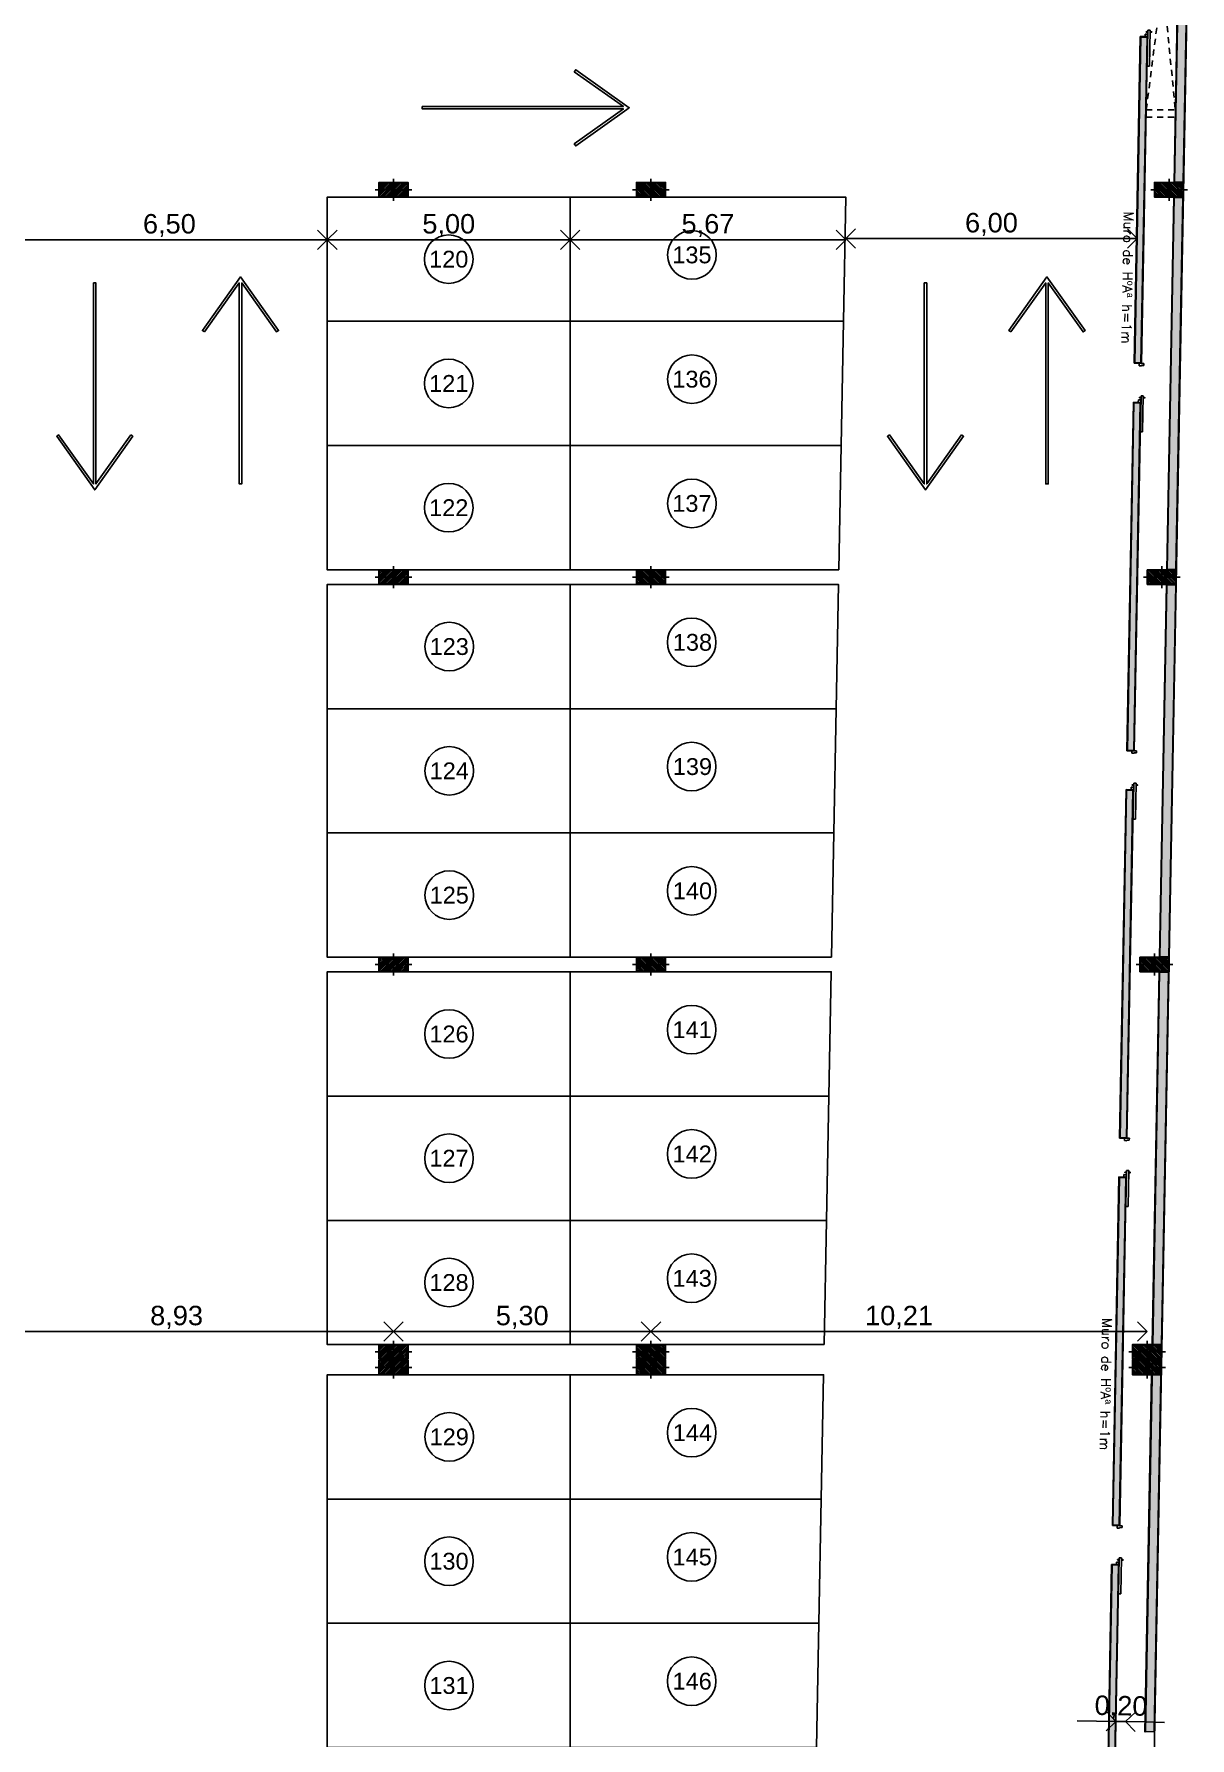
# Model space of a CAD drawing. Extents: x 306 to 2240, y 18 to 779.
# Drawn here: x 1296.77 to 1320.56, y 371.57 to 406.63 of the extents above; entities that cross this region are included whole.
import ezdxf
from ezdxf.enums import TextEntityAlignment as Align

# ---------------------------------------------------------------- set-up
doc = ezdxf.new("R2010")
doc.units = 0
doc.header["$MEASUREMENT"] = 0
doc.header["$PDMODE"] = 3
doc.linetypes.add('HIDDEN2', pattern=[0.1875, 0.125, -0.0625])
for name, color, linetype in [('0604', 7, 'Continuous'), ('1', 1, 'Continuous'), ('Aberturas', 2, 'Continuous'), ('COTAS', 2, 'Continuous'), ('est estructura', 5, 'Continuous'), ('ESTACIONAMIENTO', 1, 'Continuous'), ('Estructura Color', 90, 'Continuous'), ('Estructura Textura', 1, 'Continuous'), ('Linea de Est', 2, 'Continuous'), ('PILARES SUBSUELO', 6, 'Continuous'), ('Piso', 1, 'Continuous'), ('Proyeccion', 1, 'Continuous')]:
    doc.layers.add(name, color=color, linetype=linetype)
doc.styles.add('arial', font='arial.ttf')
doc.styles.get("Standard").update_dxf_attribs({"font": 'arial.ttf'})
doc.styles.add('STYLE1', font='romans.shx')
doc.dimstyles.new('Cota 200', dxfattribs={"dimtxt": 0.4, "dimasz": 0.4, "dimexe": 1.25, "dimexo": 0.625, "dimgap": 0.05, "dimtad": 1, "dimzin": 1, "dimtxsty": 'arial', "dimblk": 'OPEN90', "dimcen": 0, "dimse1": 1, "dimse2": 1, "dimclrd": 1, "dimclrt": 2, "dimadec": 0, "dimazin": 0, "dimtfac": 1, "dimtix": 1, "dimtmove": 0, "dimatfit": 3, "dimldrblk": 'OPEN90', "dimfxl": 1, "dimarcsym": 0})

# ---------------------------------------------------------------- blocks, each defined once
blk = doc.blocks.new('_Open90')
at = {"color": 0, "linetype": 'ByBlock', "lineweight": -2}
for p, q in [((0, 0), (-1, 0)), ((-0.5, 0.5), (0, 0)), ((0, 0), (-0.5, -0.5))]:
    blk.add_line(p, q, dxfattribs=at)
blk = doc.blocks.new('*D225')
at = {"layer": 'COTAS', "color": 1, "lineweight": -2, "transparency": 16777216}
blk.add_line((1296.703, 402.399), (1302.403, 402.399), dxfattribs=at)
at = {"layer": 'Defpoints', "color": 0, "transparency": 16777216}
for p in [(1296.303, 403.277), (1302.803, 403.277), (1302.803, 402.399)]:
    blk.add_point(p, dxfattribs=at)
at = {"layer": 'COTAS', "color": 1, "lineweight": -2, "transparency": 16777216, "xscale": 0.4, "yscale": 0.4, "zscale": 0.4, "rotation": 180}
blk.add_blockref('_Open90', (1296.303, 402.399), dxfattribs=at)
at = {"layer": 'COTAS', "color": 1, "lineweight": -2, "transparency": 16777216, "xscale": 0.4, "yscale": 0.4, "zscale": 0.4}
blk.add_blockref('_Open90', (1302.803, 402.399), dxfattribs=at)
at = {"layer": 'COTAS', "color": 2, "transparency": 16777216, "insert": (1299.553, 402.69), "char_height": 0.4, "attachment_point": 5, "style": 'arial'}
blk.add_mtext('6,50', dxfattribs=at)
blk = doc.blocks.new('*D226')
at = {"layer": 'COTAS', "color": 1, "lineweight": -2, "transparency": 16777216}
blk.add_line((1303.203, 402.399), (1307.403, 402.399), dxfattribs=at)
at = {"layer": 'Defpoints', "color": 0, "transparency": 16777216}
for p in [(1302.803, 403.277), (1307.803, 403.277), (1307.803, 402.399)]:
    blk.add_point(p, dxfattribs=at)
at = {"layer": 'COTAS', "color": 1, "lineweight": -2, "transparency": 16777216, "xscale": 0.4, "yscale": 0.4, "zscale": 0.4, "rotation": 180}
blk.add_blockref('_Open90', (1302.803, 402.399), dxfattribs=at)
at = {"layer": 'COTAS', "color": 1, "lineweight": -2, "transparency": 16777216, "xscale": 0.4, "yscale": 0.4, "zscale": 0.4}
blk.add_blockref('_Open90', (1307.803, 402.399), dxfattribs=at)
at = {"layer": 'COTAS', "color": 2, "transparency": 16777216, "insert": (1305.303, 402.69), "char_height": 0.4, "attachment_point": 5, "style": 'arial'}
blk.add_mtext('5,00', dxfattribs=at)
blk = doc.blocks.new('*D180')
at = {"layer": 'COTAS', "color": 1, "lineweight": -2, "transparency": 16777216}
blk.add_line((1309.065, 379.935), (1304.565, 379.935), dxfattribs=at)
at = {"layer": 'Defpoints', "color": 0, "transparency": 16777216}
for p in [(1304.165, 379.935), (1304.165, 379.74, 0), (1309.465, 379.74, 0)]:
    blk.add_point(p, dxfattribs=at)
at = {"layer": 'COTAS', "color": 1, "lineweight": -2, "transparency": 16777216, "xscale": 0.4, "yscale": 0.4, "zscale": 0.4, "rotation": 180}
blk.add_blockref('_Open90', (1304.165, 379.935), dxfattribs=at)
at = {"layer": 'COTAS', "color": 1, "lineweight": -2, "transparency": 16777216, "xscale": 0.4, "yscale": 0.4, "zscale": 0.4}
blk.add_blockref('_Open90', (1309.465, 379.935), dxfattribs=at)
at = {"layer": 'COTAS', "color": 2, "transparency": 16777216, "insert": (1306.815, 380.225), "char_height": 0.4, "attachment_point": 5, "style": 'arial'}
blk.add_mtext('5,30', dxfattribs=at)
blk = doc.blocks.new('*D181')
at = {"layer": 'COTAS', "color": 1, "lineweight": -2, "transparency": 16777216}
blk.add_line((1303.765, 379.935), (1295.637, 379.935), dxfattribs=at)
at = {"layer": 'Defpoints', "color": 0, "transparency": 16777216}
for p in [(1295.237, 379.935), (1295.237, 379.741), (1304.165, 379.74, 0)]:
    blk.add_point(p, dxfattribs=at)
at = {"layer": 'COTAS', "color": 1, "lineweight": -2, "transparency": 16777216, "xscale": 0.4, "yscale": 0.4, "zscale": 0.4, "rotation": 180}
blk.add_blockref('_Open90', (1295.237, 379.935), dxfattribs=at)
at = {"layer": 'COTAS', "color": 1, "lineweight": -2, "transparency": 16777216, "xscale": 0.4, "yscale": 0.4, "zscale": 0.4}
blk.add_blockref('_Open90', (1304.165, 379.935), dxfattribs=at)
at = {"layer": 'COTAS', "color": 2, "transparency": 16777216, "insert": (1299.701, 380.225), "char_height": 0.4, "attachment_point": 5, "style": 'arial'}
blk.add_mtext('8,93', dxfattribs=at)
blk = doc.blocks.new('*D189')
at = {"layer": 'COTAS', "color": 1, "linetype": 'Continuous', "lineweight": -2, "transparency": 16777216}
blk.add_line((1308.203, 402.399), (1313.074, 402.399), dxfattribs=at)
at = {"layer": 'Defpoints', "color": 0, "transparency": 16777216}
for p in [(1307.803, 403.277), (1313.474, 403.277), (1313.474, 402.399)]:
    blk.add_point(p, dxfattribs=at)
at = {"layer": 'COTAS', "color": 1, "lineweight": -2, "transparency": 16777216, "xscale": 0.4, "yscale": 0.4, "zscale": 0.4, "rotation": 180}
blk.add_blockref('_Open90', (1307.803, 402.399), dxfattribs=at)
at = {"layer": 'COTAS', "color": 1, "lineweight": -2, "transparency": 16777216, "xscale": 0.4, "yscale": 0.4, "zscale": 0.4}
blk.add_blockref('_Open90', (1313.474, 402.399), dxfattribs=at)
at = {"layer": 'COTAS', "color": 2, "transparency": 16777216, "insert": (1310.638, 402.69), "char_height": 0.4, "attachment_point": 5, "style": 'arial'}
blk.add_mtext('5,67', dxfattribs=at)
blk = doc.blocks.new('*D190')
at = {"layer": 'COTAS', "color": 1, "linetype": 'Continuous', "lineweight": -2, "transparency": 16777216}
blk.add_line((1313.874, 402.423), (1319.073, 402.423), dxfattribs=at)
at = {"layer": 'Defpoints', "color": 0, "transparency": 16777216}
for p in [(1313.474, 403.277), (1319.473, 403.152, 0), (1319.473, 402.423)]:
    blk.add_point(p, dxfattribs=at)
at = {"layer": 'COTAS', "color": 1, "lineweight": -2, "transparency": 16777216, "xscale": 0.4, "yscale": 0.4, "zscale": 0.4, "rotation": 180}
blk.add_blockref('_Open90', (1313.474, 402.423), dxfattribs=at)
at = {"layer": 'COTAS', "color": 1, "lineweight": -2, "transparency": 16777216, "xscale": 0.4, "yscale": 0.4, "zscale": 0.4}
blk.add_blockref('_Open90', (1319.473, 402.423), dxfattribs=at)
at = {"layer": 'COTAS', "color": 2, "transparency": 16777216, "insert": (1316.473, 402.713), "char_height": 0.4, "attachment_point": 5, "style": 'arial'}
blk.add_mtext('6,00', dxfattribs=at)
blk = doc.blocks.new('*D234')
at = {"layer": 'COTAS', "color": 1, "linetype": 'Continuous', "lineweight": -2, "transparency": 16777216}
for p, q in [((1318.636, 371.917), (1318.236, 371.925)), ((1319.233, 371.906), (1319.036, 371.91)), ((1319.633, 371.899), (1320.033, 371.891))]:
    blk.add_line(p, q, dxfattribs=at)
at = {"layer": 'Defpoints', "color": 0, "transparency": 16777216}
for p in [(1319.032, 371.695, 0), (1319.036, 371.91), (1319.229, 371.692, 0)]:
    blk.add_point(p, dxfattribs=at)
at = {"layer": 'COTAS', "color": 1, "lineweight": -2, "transparency": 16777216, "xscale": 0.4, "yscale": 0.4, "zscale": 0.4}
for p, rotation in [((1319.036, 371.91), 358.9236434624749), ((1319.233, 371.906), 178.923643462475)]:
    blk.add_blockref('_Open90', p, dxfattribs=dict(at, rotation=rotation))
at = {"layer": 'COTAS', "color": 2, "transparency": 16777216, "insert": (1319.14, 372.198), "char_height": 0.4, "attachment_point": 5, "rotation": 358.9236, "style": 'arial'}
blk.add_mtext('0,20', dxfattribs=at)
blk = doc.blocks.new('*D205')
at = {"layer": 'COTAS', "color": 1, "linetype": 'Continuous', "lineweight": -2, "transparency": 16777216}
blk.add_line((1309.865, 379.935), (1319.276, 379.935), dxfattribs=at)
at = {"layer": 'Defpoints', "color": 0, "transparency": 16777216}
for p in [(1309.465, 379.74, 0), (1319.676, 379.935), (1319.676, 379.741)]:
    blk.add_point(p, dxfattribs=at)
at = {"layer": 'COTAS', "color": 1, "lineweight": -2, "transparency": 16777216, "xscale": 0.4, "yscale": 0.4, "zscale": 0.4, "rotation": 180}
blk.add_blockref('_Open90', (1309.465, 379.935), dxfattribs=at)
at = {"layer": 'COTAS', "color": 1, "lineweight": -2, "transparency": 16777216, "xscale": 0.4, "yscale": 0.4, "zscale": 0.4}
blk.add_blockref('_Open90', (1319.676, 379.935), dxfattribs=at)
at = {"layer": 'COTAS', "color": 2, "transparency": 16777216, "insert": (1314.571, 380.225), "char_height": 0.4, "attachment_point": 5, "style": 'arial'}
blk.add_mtext('10,21', dxfattribs=at)
blk = doc.blocks.new('*D248')
at = {"layer": 'COTAS', "color": 1, "linetype": 'Continuous', "lineweight": -2, "transparency": 16777216}
blk.add_line((1308.203, 402.399), (1313.074, 402.399), dxfattribs=at)
at = {"layer": 'Defpoints', "color": 0, "transparency": 16777216}
for p in [(1307.803, 403.277), (1313.474, 403.277), (1313.474, 402.399)]:
    blk.add_point(p, dxfattribs=at)
at = {"layer": 'COTAS', "color": 1, "lineweight": -2, "transparency": 16777216, "xscale": 0.4, "yscale": 0.4, "zscale": 0.4, "rotation": 180}
blk.add_blockref('_Open90', (1307.803, 402.399), dxfattribs=at)
at = {"layer": 'COTAS', "color": 1, "lineweight": -2, "transparency": 16777216, "xscale": 0.4, "yscale": 0.4, "zscale": 0.4}
blk.add_blockref('_Open90', (1313.474, 402.399), dxfattribs=at)
at = {"layer": 'COTAS', "color": 2, "transparency": 16777216, "insert": (1310.638, 402.69), "char_height": 0.4, "attachment_point": 5, "style": 'arial'}
blk.add_mtext('5,67', dxfattribs=at)
blk = doc.blocks.new('PtC05x070 L')
for p, q in [((0.05, 0.05), (0, 0.05)), ((0.05, 0), (0, 0)), ((0.05, 0), (0.05, 0.05)), ((0.75, 0), (0.75, 0.05)), ((0.75, 0.05), (0.8, 0.05)), ((0.135, -0.005), (-0.605, -0.005)), ((-0.605, -0.005), (-0.605, -0.05)), ((-0.605, -0.05), (0.135, -0.05)), ((0.135, -0.05), (0.135, -0.005)), ((0.76, 0), (0.75, 0)), ((0.76, -0.05), (0.76, 0)), ((0.76, -0.05), (0.8, -0.05)), ((0.8, -0.05), (0.8, 0))]:
    blk.add_line(p, q)
at = {"color": 1}
for p, q in [((0.05, -0.005), (0.05, 0)), ((0.092, 0), (0.092, 0.025)), ((0.102, 0), (0.102, 0.025)), ((0.083, 0), (0.083, -0.005)), ((0.108, 0), (0.083, 0)), ((0.083, -0.055), (0.083, -0.05)), ((0.108, -0.055), (0.083, -0.055)), ((0.092, -0.055), (0.092, -0.08)), ((0.102, -0.055), (0.102, -0.08)), ((0.108, -0.005), (0.108, 0)), ((0.108, -0.05), (0.108, -0.055))]:
    blk.add_line(p, q, dxfattribs=at)
for centre, start, end in [((0.097, 0.025), 0, 180), ((0.097, -0.08), 180, 0)]:
    blk.add_arc(centre, 0.005, start, end, dxfattribs=at)
blk = doc.blocks.new('Pilar 30x60')
at = {"layer": 'Estructura Color'}
h = blk.add_hatch(color=256, dxfattribs=at)
h.dxf.hatch_style = 1
h.paths.add_polyline_path([(-0.59, -0.14), (-0.59, 0.14), (-0.01, 0.14), (-0.01, -0.14)])
at = {"layer": 'Estructura Textura'}
h = blk.add_hatch(dxfattribs=at)
h.set_pattern_fill('_USER', color=256, scale=0.025, angle=45, pattern_type=0)
h.set_pattern_definition([(45, (0, 0), (-0.0176777, 0.0176777), [])])
h.paths.add_polyline_path([(-0.6, -0.15), (-0.6, 0.15), (0, 0.15), (0, -0.15)])
at = {"layer": 'Estructura Color'}
blk.add_lwpolyline([(-0.59, -0.14), (-0.59, 0.14), (-0.01, 0.14), (-0.01, -0.14)], close=True, dxfattribs=at)
at = {"layer": 'PILARES SUBSUELO', "color": 1}
for p, q in [((-0.677, 0), (0.077, 0)), ((-0.3, 0.227), (-0.3, -0.227))]:
    blk.add_line(p, q, dxfattribs=at)
at = {"layer": 'PILARES SUBSUELO'}
blk.add_lwpolyline([(-0.6, -0.15), (-0.6, 0.15), (0, 0.15), (0, -0.15)], close=True, dxfattribs=at)

msp = doc.modelspace()

# ---------------------------------------------------------------- hatches: boundary and pattern name
at = {"layer": 'Estructura Color'}
h = msp.add_hatch(color=256, dxfattribs=at)
h.dxf.hatch_style = 1
h.paths.add_polyline_path([(1320.357, 409.742), (1320.241, 403.584), (1320.421, 403.587), (1320.537, 409.742)])
h = msp.add_hatch(color=256, dxfattribs=at)
h.dxf.hatch_style = 1
h.paths.add_polyline_path([(1319.421, 399.865), (1319.551, 399.863), (1319.677, 406.568), (1319.547, 406.57)])
h = msp.add_hatch(color=256, dxfattribs=at)
h.dxf.hatch_style = 1
h.paths.add_polyline_path([(1320.235, 403.267), (1320.091, 395.616), (1320.271, 395.616), (1320.415, 403.267)])
h = msp.add_hatch(color=256, dxfattribs=at)
h.dxf.hatch_style = 1
h.paths.add_polyline_path([(1319.536, 399.043), (1319.406, 399.046), (1319.271, 391.894), (1319.401, 391.892)])
h = msp.add_hatch(color=256, dxfattribs=at)
h.dxf.hatch_style = 1
h.paths.add_polyline_path([(1320.265, 395.296), (1320.085, 395.292), (1319.941, 387.641), (1320.122, 387.645)])
h = msp.add_hatch(color=256, dxfattribs=at)
h.dxf.hatch_style = 1
h.paths.add_polyline_path([(1319.121, 383.923), (1319.251, 383.92), (1319.386, 391.072), (1319.256, 391.074)])
h = msp.add_hatch(color=256, dxfattribs=at)
h.dxf.hatch_style = 1
h.paths.add_polyline_path([(1320.116, 387.325), (1319.935, 387.321), (1319.792, 379.669), (1319.972, 379.673)])
h = msp.add_hatch(color=256, dxfattribs=at)
h.dxf.hatch_style = 1
h.paths.add_polyline_path([(1319.236, 383.1), (1319.106, 383.103), (1318.972, 375.951), (1319.102, 375.949)])
h = msp.add_hatch(color=256, dxfattribs=at)
h.dxf.hatch_style = 1
h.paths.add_polyline_path([(1319.966, 379.353), (1319.786, 379.349), (1319.642, 371.698), (1319.822, 371.702)])
h = msp.add_hatch(color=256, dxfattribs=at)
h.dxf.hatch_style = 1
h.paths.add_polyline_path([(1319.086, 375.129), (1318.956, 375.131), (1318.822, 367.979), (1318.952, 367.978)])

# ---------------------------------------------------------------- linework, layer by layer
at = {"layer": 'est estructura'}
for p, q in [((1319.427, 350.126, 0), (1320.558, 410.352, 0)), ((1320.231, 403.577, 0), (1320.358, 410.356, 0)), ((1319.411, 399.856, 0), (1319.537, 406.581, 0)), ((1319.537, 406.581, 0), (1319.687, 406.578, 0)), ((1319.561, 399.853, 0), (1319.687, 406.578, 0)), ((1320.081, 395.606, 0), (1320.225, 403.277, 0)), ((1319.561, 399.853, 0), (1319.411, 399.856, 0)), ((1319.261, 391.884, 0), (1319.396, 399.056, 0)), ((1319.546, 399.053, 0), (1319.396, 399.056, 0)), ((1319.411, 391.881, 0), (1319.546, 399.053, 0)), ((1319.931, 387.635, 0), (1320.075, 395.306, 0)), ((1319.261, 391.884, 0), (1319.411, 391.881, 0)), ((1319.111, 383.913, 0), (1319.246, 391.084, 0)), ((1319.246, 391.084, 0), (1319.396, 391.082, 0)), ((1319.261, 383.91, 0), (1319.396, 391.082, 0)), ((1319.782, 379.663, 0), (1319.926, 387.335, 0)), ((1319.261, 383.91, 0), (1319.111, 383.913, 0)), ((1318.962, 375.941, 0), (1319.096, 383.113, 0)), ((1319.246, 383.11, 0), (1319.096, 383.113, 0)), ((1319.112, 375.939, 0), (1319.246, 383.11, 0)), ((1319.776, 379.345, 0), (1319.776, 379.363, 0)), ((1319.632, 371.692, 0), (1319.77, 379.045, 0)), ((1319.112, 375.939, 0), (1318.962, 375.941, 0)), ((1318.812, 367.97, 0), (1318.947, 375.142)), ((1319.096, 375.139, 0), (1318.947, 375.142, 0)), ((1318.962, 367.967, 0), (1319.096, 375.139))]:
    msp.add_line(p, q, dxfattribs=at)
at = {"layer": 'ESTACIONAMIENTO'}
for points in [[(1307.803, 400.72), (1307.803, 403.277), (1302.803, 403.277), (1302.803, 400.72)], [(1313.426, 400.72), (1313.474, 403.277), (1307.803, 403.277), (1307.803, 400.72)], [(1307.803, 398.163), (1307.803, 400.72), (1302.803, 400.72), (1302.803, 398.163)], [(1313.378, 398.163), (1313.426, 400.72), (1307.803, 400.72), (1307.803, 398.163)], [(1307.803, 395.606), (1307.803, 398.163), (1302.803, 398.163), (1302.803, 395.606)], [(1313.33, 395.606), (1313.378, 398.163), (1307.803, 398.163), (1307.803, 395.606)], [(1307.803, 392.749), (1307.803, 395.306), (1302.803, 395.306), (1302.803, 392.749)], [(1313.276, 392.749), (1313.324, 395.306), (1307.803, 395.306), (1307.803, 392.749)], [(1307.803, 390.192), (1307.803, 392.749), (1302.803, 392.749), (1302.803, 390.192)], [(1313.228, 390.192), (1313.276, 392.749), (1307.803, 392.749), (1307.803, 390.192)], [(1307.803, 387.635), (1307.803, 390.192), (1302.803, 390.192), (1302.803, 387.635)], [(1313.18, 387.635), (1313.228, 390.192), (1307.803, 390.192), (1307.803, 387.635)], [(1307.803, 384.777), (1307.803, 387.335), (1302.803, 387.335), (1302.803, 384.777)], [(1313.126, 384.777), (1313.175, 387.335), (1307.803, 387.335), (1307.803, 384.777)], [(1307.803, 382.22), (1307.803, 384.777), (1302.803, 384.777), (1302.803, 382.22)], [(1313.078, 382.22), (1313.126, 384.777), (1307.803, 384.777), (1307.803, 382.22)], [(1307.803, 379.663), (1307.803, 382.22), (1302.803, 382.22), (1302.803, 379.663)], [(1313.03, 379.663), (1313.078, 382.22), (1307.803, 382.22), (1307.803, 379.663)], [(1307.803, 376.486), (1307.803, 379.043), (1302.803, 379.043), (1302.803, 376.486)], [(1312.971, 376.486), (1313.019, 379.043), (1307.803, 379.043), (1307.803, 376.486)], [(1307.803, 373.929), (1307.803, 376.486), (1302.803, 376.486), (1302.803, 373.929)], [(1312.923, 373.929), (1312.971, 376.486), (1307.803, 376.486), (1307.803, 373.929)], [(1307.803, 371.372), (1307.803, 373.929), (1302.803, 373.929), (1302.803, 371.372)], [(1312.875, 371.372), (1312.923, 373.929), (1307.803, 373.929), (1307.803, 371.372)]]:
    msp.add_lwpolyline(points, close=True, dxfattribs=at)
at = {"layer": 'Estructura Color'}
for points in [[(1320.357, 409.742), (1320.241, 403.584), (1320.421, 403.587), (1320.537, 409.742)], [(1319.551, 399.863), (1319.677, 406.568), (1319.547, 406.57), (1319.421, 399.865)], [(1320.235, 403.267), (1320.091, 395.616), (1320.271, 395.616), (1320.415, 403.267)], [(1319.406, 399.046), (1319.271, 391.894), (1319.401, 391.892), (1319.536, 399.043)], [(1320.265, 395.296), (1320.085, 395.292), (1319.941, 387.641), (1320.122, 387.645)], [(1319.251, 383.92), (1319.386, 391.072), (1319.256, 391.074), (1319.121, 383.923)], [(1320.116, 387.325), (1319.935, 387.321), (1319.792, 379.669), (1319.972, 379.673)], [(1319.106, 383.103), (1318.972, 375.951), (1319.102, 375.949), (1319.236, 383.1)], [(1319.966, 379.353), (1319.786, 379.349), (1319.642, 371.698), (1319.822, 371.702)], [(1318.956, 375.131), (1318.822, 367.979), (1318.952, 367.978), (1319.086, 375.129)]]:
    msp.add_lwpolyline(points, close=True, dxfattribs=at)
at = {"layer": 'Linea de Est', "color": 1}
for centre in [(1305.303, 401.999), (1310.308, 402.087), (1310.308, 402.087), (1305.303, 399.442), (1310.308, 399.53), (1310.308, 399.53), (1305.303, 396.885), (1310.308, 396.972), (1310.308, 396.972), (1305.313, 394.027), (1310.303, 394.115), (1310.303, 394.115), (1305.313, 391.47), (1310.303, 391.558), (1310.303, 391.558), (1305.313, 388.913), (1310.303, 389.001), (1310.303, 389.001), (1305.308, 386.056), (1310.303, 386.144), (1310.303, 386.144), (1305.308, 383.499), (1310.303, 383.587), (1310.303, 383.587), (1310.303, 381.03), (1310.303, 381.03), (1305.308, 380.942), (1310.303, 377.852), (1310.303, 377.852), (1305.313, 377.765), (1305.308, 375.207), (1310.303, 375.295), (1310.303, 375.295), (1305.308, 372.65), (1310.303, 372.738), (1310.303, 372.738)]:
    msp.add_circle(centre, 0.5, dxfattribs=at)
at = {"layer": 'Piso', "elevation": 0}
for points in [[(1307.887, 405.857), (1307.916, 405.898), (1309.018, 405.114), (1307.916, 404.33), (1307.887, 404.371), (1308.897, 405.089), (1304.759, 405.089), (1304.759, 405.139), (1308.897, 405.139), (1307.887, 405.857)], [(1298.759, 398.383), (1298.8, 398.354), (1298.016, 397.251), (1297.233, 398.354), (1297.273, 398.383), (1297.991, 397.373), (1297.991, 401.511), (1298.041, 401.511), (1298.041, 397.373), (1298.759, 398.383)], [(1300.273, 400.501), (1300.233, 400.53), (1301.016, 401.632), (1301.8, 400.53), (1301.759, 400.501), (1301.041, 401.511), (1301.041, 397.373), (1300.991, 397.373), (1300.991, 401.511), (1300.273, 400.501)], [(1315.859, 398.383), (1315.899, 398.354), (1315.116, 397.251), (1314.332, 398.354), (1314.373, 398.383), (1315.091, 397.373), (1315.091, 401.511), (1315.141, 401.511), (1315.141, 397.373), (1315.859, 398.383)], [(1316.873, 400.501), (1316.832, 400.53), (1317.616, 401.632), (1318.399, 400.53), (1318.359, 400.501), (1317.641, 401.511), (1317.641, 397.373), (1317.591, 397.373), (1317.591, 401.511), (1316.873, 400.501)]]:
    msp.add_lwpolyline(points, dxfattribs=at)
at = {"layer": 'Proyeccion', "linetype": 'HIDDEN2'}
for p, q in [((1319.754, 410.152, 0), (1320.259, 405.072, 0)), ((1319.659, 405.072, 0), (1320.258, 409.752, 0)), ((1319.659, 405.072), (1320.259, 405.072)), ((1319.656, 404.922), (1320.256, 404.922))]:
    msp.add_line(p, q, dxfattribs=at)

# ---------------------------------------------------------------- block references
at = {"layer": 'Aberturas'}
for p, rotation in [((1319.687, 406.578, 0), 88.92364092956569), ((1319.546, 399.053, 0), 88.92364332529878), ((1319.396, 391.082, 0), 88.92364313978673), ((1319.246, 383.11, 0), 88.92372256791819)]:
    msp.add_blockref('PtC05x070 L', p, dxfattribs=dict(at, rotation=rotation))
at = {"layer": 'Aberturas', "color": 1, "rotation": 88.92371942378254}
msp.add_blockref('PtC05x070 L', (1319.096, 375.139, 0), dxfattribs=at)
at = {"layer": 'PILARES SUBSUELO'}
for p in [(1304.465, 403.427, 0), (1304.465, 395.457), (1304.465, 387.486), (1304.465, 379.515), (1304.465, 379.195)]:
    msp.add_blockref('Pilar 30x60', p, dxfattribs=at)
at = {"layer": 'PILARES SUBSUELO', "extrusion": (0, 0, -1), "zscale": -1}
for p in [(-1309.165, 403.427, 0), (-1319.828, 403.427, 0), (-1309.165, 395.457), (-1319.678, 395.456, 0), (-1309.165, 387.486), (-1319.529, 387.486), (-1309.165, 379.515), (-1319.376, 379.515), (-1309.165, 379.195), (-1319.376, 379.195)]:
    msp.add_blockref('Pilar 30x60', p, dxfattribs=at)

# ---------------------------------------------------------------- texts
at = {"layer": '0604'}
for s, p in [('120', (1305.303, 401.999)), ('135', (1310.308, 402.087)), ('136', (1310.308, 399.53)), ('121', (1305.303, 399.442)), ('122', (1305.303, 396.885)), ('137', (1310.308, 396.973)), ('123', (1305.313, 394.028)), ('138', (1310.319, 394.115)), ('124', (1305.313, 391.47)), ('139', (1310.319, 391.558)), ('140', (1310.319, 389.001)), ('125', (1305.313, 388.913)), ('126', (1305.308, 386.056)), ('141', (1310.313, 386.144)), ('127', (1305.308, 383.499)), ('142', (1310.313, 383.587)), ('128', (1305.308, 380.942)), ('143', (1310.313, 381.029)), ('144', (1310.319, 377.852)), ('129', (1305.313, 377.765)), ('130', (1305.308, 375.207)), ('145', (1310.313, 375.295)), ('131', (1305.308, 372.65)), ('146', (1310.313, 372.738))]:
    msp.add_text(s, height=0.3462, dxfattribs=at).set_placement(p, align=Align.MIDDLE_CENTER)
at = {"layer": '1', "char_height": 0.2, "attachment_point": 1, "rotation": 268.9236, "style": 'STYLE1'}
for insert in [(1319.4, 402.974), (1318.954, 380.206)]:
    msp.add_mtext_dynamic_manual_height_columns('Muro de HºAª h=1m', width=4.31038, gutter_width=1, heights=[0], dxfattribs=dict(at, insert=insert))

# ---------------------------------------------------------------- dimensions: what is measured, and where the dimension line sits
at = {"layer": 'COTAS'}
for base, p1, p2, picture, middle in [((1302.803, 402.399), (1296.303, 403.277), (1302.803, 403.277), '*D225', (1299.553, 402.69)), ((1307.803, 402.399), (1302.803, 403.277), (1307.803, 403.277), '*D226', (1305.303, 402.69)), ((1295.237, 379.935), (1304.165, 379.74, 0), (1295.237, 379.741), '*D181', (1299.701, 380.225)), ((1304.165, 379.935), (1309.465, 379.74, 0), (1304.165, 379.74, 0), '*D180', (1306.815, 380.225))]:
    dim = msp.add_linear_dim(base=base, p1=p1, p2=p2, dimstyle='Cota 200', dxfattribs=at)
    dim.commit()
    dim.dimension.update_dxf_attribs({"geometry": picture, "text_midpoint": middle})
for base, p1, p2, override, picture, middle in [((1313.474, 402.399), (1307.803, 403.277), (1313.474, 403.277), {"dimfxl": 0.05, "dimfxlon": 1}, '*D189', (1310.638, 402.69)), ((1313.474, 402.399), (1307.803, 403.277), (1313.474, 403.277), {"dimtmove": 1, "dimfxl": 0.05, "dimfxlon": 1}, '*D248', (1310.638, 402.69)), ((1319.473, 402.423), (1313.474, 403.277), (1319.473, 403.152, 0), {"dimfxl": 0.05, "dimfxlon": 1}, '*D190', (1316.473, 402.713)), ((1319.676, 379.935), (1309.465, 379.74, 0), (1319.676, 379.741), {"dimtmove": 1, "dimfxl": 0.05, "dimfxlon": 1}, '*D205', (1314.571, 380.225))]:
    dim = msp.add_linear_dim(base=base, p1=p1, p2=p2, dimstyle='Cota 200', override=override, dxfattribs=at)
    dim.commit()
    dim.dimension.update_dxf_attribs({"geometry": picture, "text_midpoint": middle})
dim = msp.add_aligned_dim(p1=(1319.229, 371.692, 0), p2=(1319.032, 371.695, 0), distance=-0.215, dimstyle='Cota 200', override={"dimfxl": 0.05, "dimfxlon": 1}, dxfattribs=at)
dim.commit()
dim.dimension.update_dxf_attribs({"geometry": '*D234', "text_midpoint": (1319.14, 372.198)})

doc.saveas('drawing.dxf')
